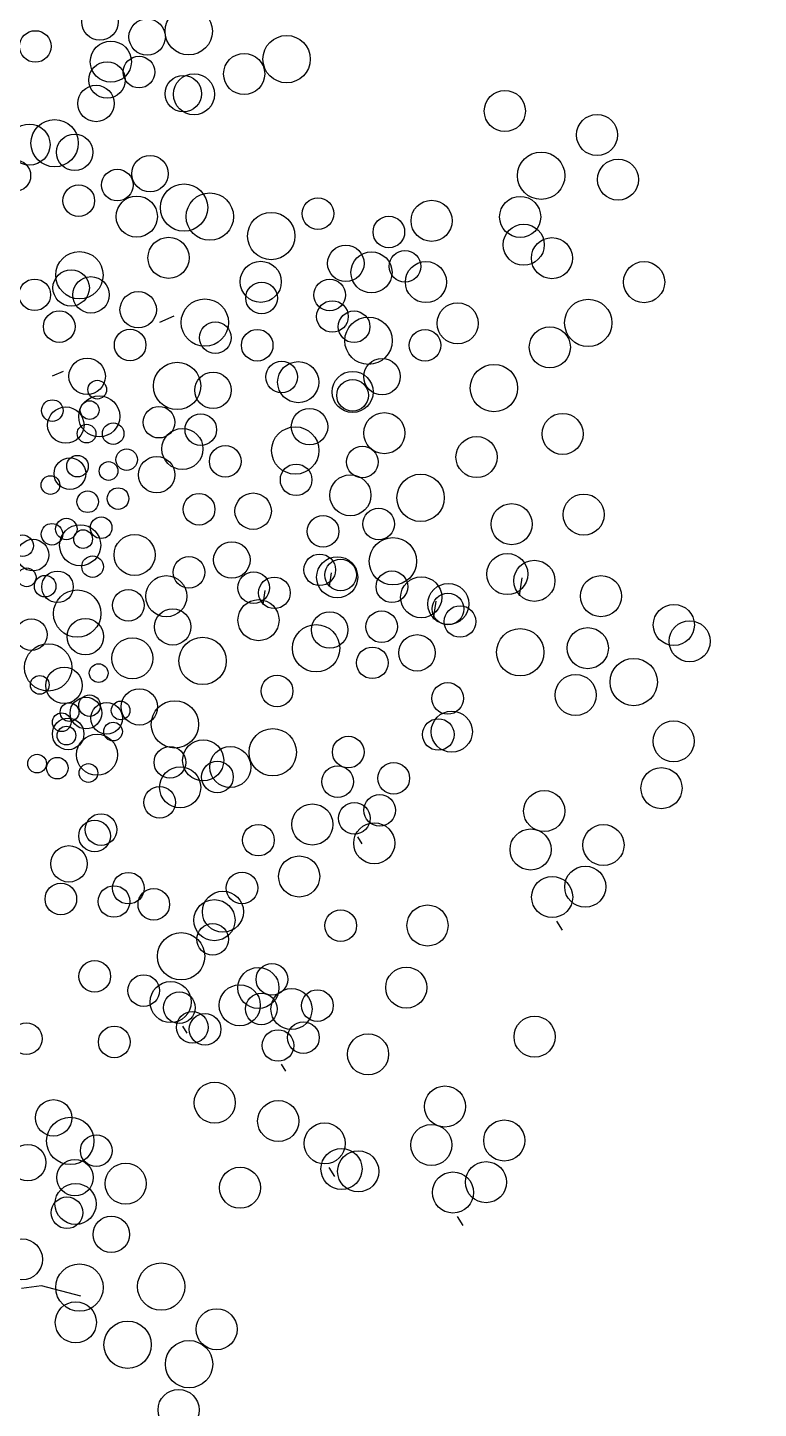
# Model space of a CAD drawing. Header units: millimetres. Extents: x 441156 to 441876, y 4514765 to 4515211.
# Drawn here: x 441718.037 to 441718.585, y 4514836.351 to 4514837.387 of the extents above; entities that cross this region are included whole.
import ezdxf

# ---------------------------------------------------------------- set-up
doc = ezdxf.new("R2010")
doc.units = ezdxf.units.MM
doc.layers.add('01_piscinas', color=254, linetype='Continuous')

msp = doc.modelspace()

# ---------------------------------------------------------------- linework, layer by layer
at = {"layer": '01_piscinas'}
for p, q in [((441718.13588222, 4514837.16640926, 0.00000053), (441718.14656212, 4514837.1710393, 0.00000053)), ((441718.05540534, 4514837.12596382, 0.00000053), (441718.06362065, 4514837.1295254, 0.00000053)), ((441718.07570056, 4514837.06631007, 0.00000053), (441718.07724041, 4514837.06570159, 0.00000053)), ((441718.26426962, 4514836.97830568, 0.00000053), (441718.26275871, 4514836.96785501, 0.00000053)), ((441718.40740579, 4514836.97445367, 0.00000053), (441718.40544161, 4514836.9608678, 0.00000053)), ((441718.21462166, 4514836.96491912, 0.00000053), (441718.21311075, 4514836.95446844, 0.00000053)), ((441718.34286345, 4514836.95705114, 0.00000053), (441718.34089926, 4514836.94346526, 0.00000053)), ((441718.28422606, 4514836.78020144, 0.00000053), (441718.28743109, 4514836.77495569, 0.00000053)), ((441718.43334916, 4514836.71691815, 0.00000053), (441718.4375157, 4514836.71009868, 0.00000053)), ((441718.15295735, 4514836.63799639, 0.00000053), (441718.15616239, 4514836.63275064, 0.00000053)), ((441718.2269903, 4514836.60968467, 0.00000053), (441718.23019533, 4514836.60443892, 0.00000053)), ((441718.26269984, 4514836.53205159, 0.00000053), (441718.26686639, 4514836.52523211, 0.00000053)), ((441718.35894267, 4514836.49524636, 0.00000053), (441718.36310921, 4514836.48842688, 0.00000053))]:
    msp.add_line(p, q, dxfattribs=at)
at = {"layer": '01_piscinas', "elevation": 0.00000131}
msp.add_lwpolyline([(441716.96349387, 4514835.83174273, -0.0058147586), (441722.18942483, 4514837.00261362, -0.0069540546), (441725.73113012, 4514837.58702849)], format="xyb", dxfattribs=at)
at = {"layer": '01_piscinas', "elevation": 0.00000053}
msp.add_lwpolyline([(441718.07652583, 4514836.43562963), (441718.04711236, 4514836.44337752), (441718.04711236, 4514836.44337752), (441718.03216876, 4514836.44139035)], dxfattribs=at)
at = {"layer": '01_piscinas'}
for centre, radius in [((441718.09094272, 4514837.39150152, 0.00000053), 0.01366082), ((441718.1575503, 4514837.384551, 0.00000053), 0.01775907), ((441718.12635835, 4514837.38030713, 0.00000053), 0.01366082), ((441718.04258391, 4514837.37312835, 0.00000053), 0.01185795), ((441718.23096313, 4514837.36359871, 0.00000053), 0.01775907), ((441718.09915409, 4514837.36172445, 0.00000053), 0.01541533), ((441718.09631933, 4514837.34795025, 0.00000053), 0.01366082), ((441718.12031588, 4514837.35388779, 0.00000053), 0.01185795), ((441718.19912591, 4514837.35250477, 0.00000053), 0.01541533), ((441718.1535372, 4514837.33766916, 0.00000053), 0.01366082), ((441718.16151004, 4514837.33726831, 0.00000053), 0.01541533), ((441718.0880603, 4514837.33037036, 0.00000053), 0.01366082), ((441718.39462318, 4514837.32470397, 0.00000053), 0.01541533), ((441718.05699585, 4514837.30056672, 0.00000053), 0.01775907), ((441718.46377657, 4514837.30672304, 0.00000053), 0.01541533), ((441718.0381281, 4514837.29954288, 0.00000053), 0.01541533), ((441718.07207309, 4514837.29376516, 0.00000053), 0.01366082), ((441718.02715293, 4514837.27620628, 0.00000053), 0.01185795), ((441718.1285445, 4514837.27764802, 0.00000053), 0.01366082), ((441718.42184431, 4514837.27615038, 0.00000053), 0.01775907), ((441718.47952605, 4514837.2732497, 0.00000053), 0.01541533), ((441718.10405433, 4514837.26911422, 0.00000053), 0.01185795), ((441718.07511905, 4514837.25739386, 0.00000053), 0.01185795), ((441718.15402447, 4514837.25225864, 0.00000053), 0.01775907), ((441718.11861465, 4514837.24549958, 0.00000053), 0.01541533), ((441718.17337914, 4514837.24546904, 0.00000053), 0.01775907), ((441718.25443684, 4514837.24772899, 0.00000053), 0.01185795), ((441718.33966488, 4514837.24232765, 0.00000053), 0.01541533), ((441718.40612557, 4514837.24525339, 0.00000053), 0.01541533), ((441718.21941948, 4514837.23091634, 0.00000053), 0.01775907), ((441718.30763176, 4514837.2338975, 0.00000053), 0.01185795), ((441718.40881828, 4514837.22434671, 0.00000053), 0.01541533), ((441718.14241087, 4514837.21455212, 0.00000053), 0.01541533), ((441718.42992179, 4514837.21430593, 0.00000053), 0.01541533), ((441718.07558868, 4514837.2015164, 0.00000053), 0.01775907), ((441718.27537618, 4514837.21038007, 0.00000053), 0.01366082), ((441718.29461045, 4514837.20364209, 0.00000053), 0.01541533), ((441718.31974674, 4514837.20814878, 0.00000053), 0.01185795), ((441718.06936092, 4514837.19200181, 0.00000053), 0.01366082), ((441718.21156426, 4514837.19657119, 0.00000053), 0.01541533), ((441718.3354178, 4514837.1963504, 0.00000053), 0.01541533), ((441718.49907518, 4514837.196325, 0.00000053), 0.01541533), ((441718.04212259, 4514837.18680253, 0.00000053), 0.01185795), ((441718.08424912, 4514837.18677904, 0.00000053), 0.01366082), ((441718.21216123, 4514837.18436258, 0.00000053), 0.01185795), ((441718.26328484, 4514837.18661316, 0.00000053), 0.01185795), ((441718.11966476, 4514837.17558466, 0.00000053), 0.01366082), ((441718.16963201, 4514837.16599853, 0.00000053), 0.01775907), ((441718.45714292, 4514837.16575234, 0.00000053), 0.01775907), ((441718.06042738, 4514837.16299679, 0.00000053), 0.01185795), ((441718.26535615, 4514837.1705311, 0.00000053), 0.01185795), ((441718.28158962, 4514837.16280742, 0.00000053), 0.01185795), ((441718.35921402, 4514837.16540294, 0.00000053), 0.01541533), ((441718.17750398, 4514837.15460446, 0.00000053), 0.01185795), ((441718.29239182, 4514837.15236723, 0.00000053), 0.01775907), ((441718.42836741, 4514837.14742201, 0.00000053), 0.01541533), ((441718.11362229, 4514837.14916531, 0.00000053), 0.01185795), ((441718.20889424, 4514837.14899548, 0.00000053), 0.01185795), ((441718.33478453, 4514837.14897593, 0.00000053), 0.01185795), ((441718.08136671, 4514837.12564788, 0.00000053), 0.01366082), ((441718.14884863, 4514837.11841177, 0.00000053), 0.01775907), ((441718.22719903, 4514837.12518974, 0.00000053), 0.01185795), ((441718.23965216, 4514837.12126576, 0.00000053), 0.01541533), ((441718.30252895, 4514837.12545851, 0.00000053), 0.01366082), ((441718.38643515, 4514837.11684936, 0.00000053), 0.01775907), ((441718.08894689, 4514837.1156527, 0.00000053), 0.00701654), ((441718.17579734, 4514837.11516226, 0.00000053), 0.01366082), ((441718.2804595, 4514837.11397408, 0.00000053), 0.01541533), ((441718.28039394, 4514837.11135825, 0.00000053), 0.01185795), ((441718.09045242, 4514837.09558523, 0.00000053), 0.01541533), ((441718.05527529, 4514837.09996254, 0.00000053), 0.00808333), ((441718.0653795, 4514837.08904268, 0.00000053), 0.01366082), ((441718.08327927, 4514837.10027061, 0.00000053), 0.00701654), ((441718.13522837, 4514837.09123806, 0.00000053), 0.01185795), ((441718.24813836, 4514837.08784082, 0.00000053), 0.01366082), ((441718.10089545, 4514837.08263478, 0.00000053), 0.00808333), ((441718.16661863, 4514837.08562907, 0.00000053), 0.01185795), ((441718.30425572, 4514837.08302662, 0.00000053), 0.01541533), ((441718.43795146, 4514837.08244822, 0.00000053), 0.01541533), ((441718.08097764, 4514837.0826513, 0.00000053), 0.00701654), ((441718.15280838, 4514837.07112908, 0.00000053), 0.01541533), ((441718.23743353, 4514837.06999091, 0.00000053), 0.01775907), ((441718.37340911, 4514837.06504569, 0.00000053), 0.01541533), ((441718.11102978, 4514837.06313284, 0.00000053), 0.00808333), ((441718.18492341, 4514837.06182333, 0.00000053), 0.01185795), ((441718.28776629, 4514837.06137841, 0.00000053), 0.01185795), ((441718.06842546, 4514837.05267138, 0.00000053), 0.01185795), ((441718.07411176, 4514837.05826313, 0.00000053), 0.00808333), ((441718.09744755, 4514837.05460703, 0.00000053), 0.00701654), ((441718.13352173, 4514837.05179586, 0.00000053), 0.01366082), ((441718.23811833, 4514837.04799185, 0.00000053), 0.01185795), ((441718.0538486, 4514837.04409412, 0.00000053), 0.00701654), ((441718.2787976, 4514837.03639471, 0.00000053), 0.01541533), ((441718.33147686, 4514837.03447303, 0.00000053), 0.01775907), ((441718.08176969, 4514837.03154794, 0.00000053), 0.00808333), ((441718.10456158, 4514837.03392104, 0.00000053), 0.00808333), ((441718.20586275, 4514837.02447442, 0.00000053), 0.01366082), ((441718.16534024, 4514837.02595263, 0.00000053), 0.01185795), ((441718.39970552, 4514837.01474439, 0.00000053), 0.01541533), ((441718.45376786, 4514837.02194163, 0.00000053), 0.01541533), ((441718.06579716, 4514837.0110762, 0.00000053), 0.00808333), ((441718.09190401, 4514837.012046, 0.00000053), 0.00808333), ((441718.25834634, 4514837.00929855, 0.00000053), 0.01185795), ((441718.29993275, 4514837.01483488, 0.00000053), 0.01185795), ((441718.054986, 4514837.00717629, 0.00000053), 0.00808333), ((441718.0761311, 4514836.99892082, 0.00000053), 0.01541533), ((441718.07832178, 4514837.00352019, 0.00000053), 0.00701654), ((441718.11693844, 4514836.99162914, 0.00000053), 0.01541533), ((441718.032981, 4514836.99854959, 0.00000053), 0.00808333), ((441718.0408332, 4514836.99151758, 0.00000053), 0.01185795), ((441718.18987553, 4514836.98786922, 0.00000053), 0.01366082), ((441718.31069348, 4514836.98688627, 0.00000053), 0.01775907), ((441718.08543581, 4514836.9828342, 0.00000053), 0.00808333), ((441718.15772268, 4514836.97865903, 0.00000053), 0.01185795), ((441718.25584233, 4514836.98047268, 0.00000053), 0.01185795), ((441718.26889477, 4514836.97491302, 0.00000053), 0.01541533), ((441718.27150473, 4514836.97660485, 0.00000053), 0.01185795), ((441718.39645031, 4514836.97727077, 0.00000053), 0.01541533), ((441718.41681143, 4514836.97224258, 0.00000053), 0.01541533), ((441718.03604804, 4514836.97485433, 0.00000053), 0.00701654), ((441718.04986548, 4514836.96817808, 0.00000053), 0.00808333), ((441718.05913798, 4514836.96771184, 0.00000053), 0.01185795), ((441718.14073466, 4514836.96068168, 0.00000053), 0.01541533), ((441718.20619437, 4514836.96708611, 0.00000053), 0.01185795), ((441718.30990164, 4514836.96774809, 0.00000053), 0.01185795), ((441718.46672741, 4514836.9607288, 0.00000053), 0.01541533), ((441718.1123329, 4514836.95388035, 0.00000053), 0.01185795), ((441718.22185677, 4514836.96321828, 0.00000053), 0.01185795), ((441718.33190797, 4514836.95986823, 0.00000053), 0.01541533), ((441718.35226909, 4514836.95484005, 0.00000053), 0.01541533), ((441718.07391247, 4514836.94764596, 0.00000053), 0.01775907), ((441718.20988805, 4514836.94270074, 0.00000053), 0.01541533), ((441718.35193975, 4514836.95112656, 0.00000053), 0.01185795), ((441718.14555422, 4514836.93766172, 0.00000053), 0.01366082), ((441718.26329845, 4514836.93534443, 0.00000053), 0.01366082), ((441718.3022918, 4514836.93773999, 0.00000053), 0.01185795), ((441718.36105797, 4514836.94169318, 0.00000053), 0.01185795), ((441718.52137696, 4514836.93912081, 0.00000053), 0.01541533), ((441718.03955481, 4514836.93184114, 0.00000053), 0.01185795), ((441718.08007732, 4514836.93036293, 0.00000053), 0.01366082), ((441718.25307576, 4514836.92161653, 0.00000053), 0.01775907), ((441718.40614327, 4514836.91860405, 0.00000053), 0.01775907), ((441718.45683462, 4514836.92171828, 0.00000053), 0.01541533), ((441718.53323065, 4514836.92685742, 0.00000053), 0.01541533), ((441718.05214517, 4514836.90721971, 0.00000053), 0.01775907), ((441718.11527654, 4514836.91404977, 0.00000053), 0.01541533), ((441718.1679558, 4514836.91212809, 0.00000053), 0.01775907), ((441718.32880239, 4514836.91817575, 0.00000053), 0.01366082), ((441718.2952797, 4514836.91069349, 0.00000053), 0.01185795), ((441718.49129839, 4514836.89628476, 0.00000053), 0.01775907), ((441718.0640901, 4514836.89375773, 0.00000053), 0.01366082), ((441718.09002133, 4514836.9029856, 0.00000053), 0.00701654), ((441718.04582003, 4514836.89416108, 0.00000053), 0.00701654), ((441718.22383334, 4514836.88953198, 0.00000053), 0.01185795), ((441718.35180852, 4514836.88396611, 0.00000053), 0.01185795), ((441718.44771889, 4514836.88655782, 0.00000053), 0.01541533), ((441718.08040894, 4514836.87297462, 0.00000053), 0.01185795), ((441718.08315545, 4514836.87859743, 0.00000053), 0.00808333), ((441718.12056151, 4514836.87764058, 0.00000053), 0.01366082), ((441718.06228994, 4514836.86611681, 0.00000053), 0.00701654), ((441718.06815213, 4514836.87371229, 0.00000053), 0.00701654), ((441718.09607134, 4514836.86910679, 0.00000053), 0.01185795), ((441718.10649124, 4514836.87494133, 0.00000053), 0.00701654), ((441718.14717242, 4514836.86454133, 0.00000053), 0.01775907), ((441718.35483863, 4514836.85904786, 0.00000053), 0.01541533), ((441718.06713606, 4514836.85738643, 0.00000053), 0.01185795), ((441718.06585049, 4514836.85609298, 0.00000053), 0.00701654), ((441718.10078679, 4514836.85909891, 0.00000053), 0.00701654), ((441718.34479642, 4514836.85691961, 0.00000053), 0.01185795), ((441718.52120635, 4514836.85181223, 0.00000053), 0.01541533), ((441718.08877621, 4514836.84171479, 0.00000053), 0.01541533), ((441718.16838691, 4514836.83752329, 0.00000053), 0.01541533), ((441718.22058525, 4514836.84358904, 0.00000053), 0.01775907), ((441718.27714639, 4514836.843714, 0.00000053), 0.01185795), ((441718.04382356, 4514836.8350666, 0.00000053), 0.00701654), ((441718.14340819, 4514836.83597196, 0.00000053), 0.01185795), ((441718.18874803, 4514836.83249511, 0.00000053), 0.01541533), ((441718.05898462, 4514836.83170481, 0.00000053), 0.00808333), ((441718.0823204, 4514836.82804871, 0.00000053), 0.00701654), ((441718.15113216, 4514836.81725864, 0.00000053), 0.01541533), ((441718.17911249, 4514836.82510977, 0.00000053), 0.01185795), ((441718.2692807, 4514836.82150957, 0.00000053), 0.01185795), ((441718.31132195, 4514836.8240873, 0.00000053), 0.01185795), ((441718.51209062, 4514836.81665178, 0.00000053), 0.01541533), ((441718.13579835, 4514836.80596387, 0.00000053), 0.01185795), ((441718.30082055, 4514836.80004271, 0.00000053), 0.01185795), ((441718.42414559, 4514836.79948448, 0.00000053), 0.01541533), ((441718.25028593, 4514836.78941984, 0.00000053), 0.01541533), ((441718.28174824, 4514836.79410349, 0.00000053), 0.01185795), ((441718.08691712, 4514836.78073374, 0.00000053), 0.01185795), ((441718.09178642, 4514836.78562034, 0.00000053), 0.01185795), ((441718.20983129, 4514836.77765215, 0.00000053), 0.01185795), ((441718.29670152, 4514836.77529899, 0.00000053), 0.01541533), ((441718.46857382, 4514836.77396977, 0.00000053), 0.01541533), ((441718.4139202, 4514836.77061872, 0.00000053), 0.01541533), ((441718.06769491, 4514836.75987881, 0.00000053), 0.01366082), ((441718.24039313, 4514836.75040932, 0.00000053), 0.01541533), ((441718.11226937, 4514836.74163349, 0.00000053), 0.01185795), ((441718.19755151, 4514836.74181572, 0.00000053), 0.01185795), ((441718.430128, 4514836.73499082, 0.00000053), 0.01541533), ((441718.45492199, 4514836.7427118, 0.00000053), 0.01541533), ((441718.06165244, 4514836.73345947, 0.00000053), 0.01185795), ((441718.10150167, 4514836.73163106, 0.00000053), 0.01185795), ((441718.13137283, 4514836.72944414, 0.00000053), 0.01185795), ((441718.18317763, 4514836.72396273, 0.00000053), 0.01541533), ((441718.17684753, 4514836.71761014, 0.00000053), 0.01541533), ((441718.33663596, 4514836.71360408, 0.00000053), 0.01541533), ((441718.27158445, 4514836.713504, 0.00000053), 0.01185795), ((441718.15185867, 4514836.69049874, 0.00000053), 0.01775907), ((441718.17553461, 4514836.70331934, 0.00000053), 0.01185795), ((441718.08709936, 4514836.67541831, 0.00000053), 0.01185795), ((441718.12370082, 4514836.66481201, 0.00000053), 0.01185795), ((441718.20980546, 4514836.66677982, 0.00000053), 0.01541533), ((441718.21991063, 4514836.67319723, 0.00000053), 0.01185795), ((441718.32067225, 4514836.66701672, 0.00000053), 0.01541533), ((441718.14400346, 4514836.65615359, 0.00000053), 0.01541533), ((441718.19580746, 4514836.65377667, 0.00000053), 0.01541533), ((441718.23463997, 4514836.65093367, 0.00000053), 0.01541533), ((441718.25408619, 4514836.65357053, 0.00000053), 0.01185795), ((441718.15047954, 4514836.65189844, 0.00000053), 0.01185795), ((441718.21204494, 4514836.6509928, 0.00000053), 0.01185795), ((441718.16020537, 4514836.63714348, 0.00000053), 0.01185795), ((441718.16984285, 4514836.63578059, 0.00000053), 0.01185795), ((441718.41691507, 4514836.63021149, 0.00000053), 0.01541533), ((441718.03571469, 4514836.62868231, 0.00000053), 0.01185795), ((441718.10168392, 4514836.62631564, 0.00000053), 0.01185795), ((441718.22451248, 4514836.62358672, 0.00000053), 0.01185795), ((441718.24358479, 4514836.62952594, 0.00000053), 0.01185795), ((441718.29205028, 4514836.61697143, 0.00000053), 0.01541533), ((441718.17708445, 4514836.58070009, 0.00000053), 0.01541533), ((441718.3497391, 4514836.57781268, 0.00000053), 0.01541533), ((441718.05618155, 4514836.56929428, 0.00000053), 0.01366082), ((441718.22466634, 4514836.5669119, 0.00000053), 0.01541533), ((441718.06870876, 4514836.55198951, 0.00000053), 0.01775907), ((441718.25947869, 4514836.55012426, 0.00000053), 0.01541533), ((441718.33951371, 4514836.54894693, 0.00000053), 0.01541533), ((441718.39416733, 4514836.55229797, 0.00000053), 0.01541533), ((441718.08816279, 4514836.54464334, 0.00000053), 0.01185795), ((441718.0368426, 4514836.53569725, 0.00000053), 0.01366082), ((441718.27212227, 4514836.53094281, 0.00000053), 0.01541533), ((441718.28465098, 4514836.52917105, 0.00000053), 0.01541533), ((441718.07225824, 4514836.52450286, 0.00000053), 0.01366082), ((441718.11028438, 4514836.51994329, 0.00000053), 0.01541533), ((441718.19604438, 4514836.51686661, 0.00000053), 0.01541533), ((441718.38051551, 4514836.52104001, 0.00000053), 0.01541533), ((441718.07266851, 4514836.50470682, 0.00000053), 0.01541533), ((441718.35572151, 4514836.51331902, 0.00000053), 0.01541533), ((441718.06621577, 4514836.49808351, 0.00000053), 0.01185795), ((441718.09943708, 4514836.48186488, 0.00000053), 0.01366082), ((441718.03243986, 4514836.46308595, 0.00000053), 0.01541533), ((441718.07562757, 4514836.44200173, 0.00000053), 0.01775907), ((441718.1368913, 4514836.44273885, 0.00000053), 0.01775907), ((441718.07287298, 4514836.41587104, 0.00000053), 0.01541533), ((441718.11175066, 4514836.39906271, 0.00000053), 0.01775907), ((441718.17846691, 4514836.41069262, 0.00000053), 0.01541533), ((441718.15779099, 4514836.38451, 0.00000053), 0.01775907), ((441718.14993578, 4514836.35016485, 0.00000053), 0.01541533)]:
    msp.add_circle(centre, radius, dxfattribs=at)

doc.saveas('drawing.dxf')
